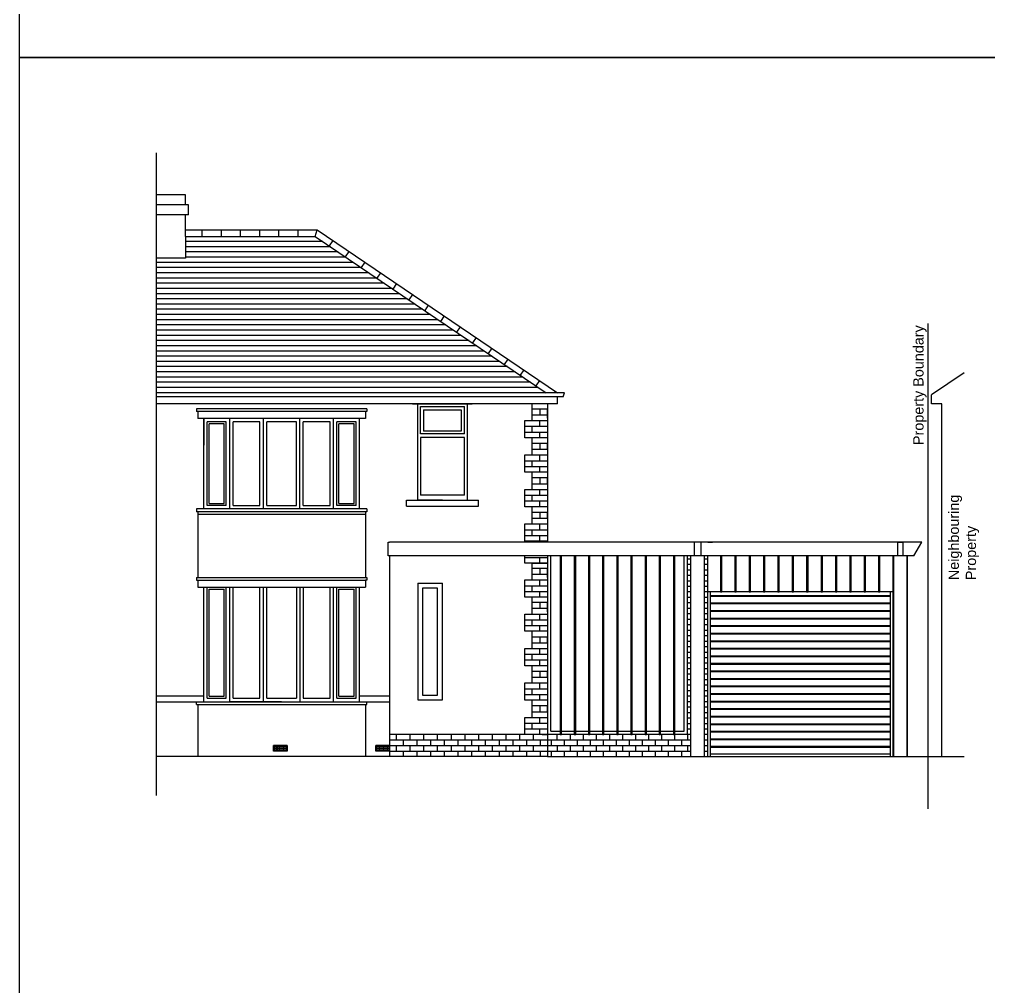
# Model space of a CAD drawing. Header units: millimetres. Extents: x -11841 to 102307, y -68819 to 40378.
# Drawn here: x -11841 to 2307, y -480 to 13636 of the extents above; entities that cross this region are included whole.
import ezdxf

# ---------------------------------------------------------------- set-up
doc = ezdxf.new("R2010")
doc.units = ezdxf.units.MM
doc.linetypes.add('ACAD_ISO02W100', pattern=[15, 12, -3])
doc.layers.add('A-Walls', color=7, linetype='Continuous')
doc.layers.add('Border', color=7, linetype='Continuous', plot=False)
doc.styles.get("Standard").update_dxf_attribs({"font": 'Arial.ttf'})

msp = doc.modelspace()

# ---------------------------------------------------------------- linework, layer by layer
at = {"linetype": 'ACAD_ISO02W100'}
msp.add_line((1411.8, 2125.2), (1411.8, 9201), dxfattribs=at)
for p, q in [((1611.8, 8032.8), (1461.8, 8032.8)), ((1611.8, 2887.8), (1611.8, 8032.8)), ((1319.8, 6015.8), (-6442.2, 6015.8)), ((-1802.2, 6015.8), (-1732.2, 6015.8)), ((969.3, 5815.8), (969.3, 6015.8)), ((969.3, 6015.8), (1039.3, 6015.8)), ((1039.3, 6015.8), (1039.3, 5815.8)), ((1204.3, 5815.8), (1319.8, 6015.8)), ((-6442.2, 5815.8), (-6442.2, 2887.8)), ((-4142.2, 5815.8), (-6442.2, 5815.8)), ((1204.3, 5815.8), (-4142.2, 5815.8)), ((904.3, 5815.8), (904.3, 2887.8)), ((1104.3, 5815.8), (904.3, 5815.8)), ((1039.3, 5815.8), (969.3, 5815.8)), ((1004.3, 5815.8), (979.3, 5815.8)), ((1104.3, 2887.8), (1104.3, 5815.8)), ((-6032.2, 5415.8), (-5672.2, 5415.8)), ((896.8, 5287.8), (-1808.2, 5287.8)), ((-6032.2, 3715.8), (-5672.2, 3715.8)), ((-4216.2, 3207.8), (-6442.2, 3207.8)), ((-4142.2, 3127.8), (-6442.2, 3127.8)), ((-6342.2, 3127.8), (-6342.2, 3207.8)), ((-6242.2, 3047.8), (-6242.2, 3127.8)), ((-6142.2, 3127.8), (-6142.2, 3207.8)), ((-6042.2, 3047.8), (-6042.2, 3127.8)), ((-5942.2, 3127.8), (-5942.2, 3207.8)), ((-5842.2, 3047.8), (-5842.2, 3127.8)), ((-5742.2, 3127.8), (-5742.2, 3207.8)), ((-5642.2, 3047.8), (-5642.2, 3127.8)), ((-5542.2, 3127.8), (-5542.2, 3207.8)), ((-5442.2, 3047.8), (-5442.2, 3127.8)), ((-5342.2, 3127.8), (-5342.2, 3207.8)), ((-5242.2, 3047.8), (-5242.2, 3127.8)), ((-5142.2, 3127.8), (-5142.2, 3207.8)), ((-5042.2, 3047.8), (-5042.2, 3127.8)), ((-4942.2, 3127.8), (-4942.2, 3207.8)), ((-4842.2, 3047.8), (-4842.2, 3127.8)), ((-4742.2, 3127.8), (-4742.2, 3207.8)), ((-4642.2, 3047.8), (-4642.2, 3127.8)), ((-4542.2, 3127.8), (-4542.2, 3207.8)), ((-4442.2, 3047.8), (-4442.2, 3127.8)), ((-4342.2, 3127.8), (-4342.2, 3207.8)), ((-4242.2, 3047.8), (-4242.2, 3127.8)), ((-2053.2, 3207.8), (-4142.2, 3207.8)), ((-2053.2, 3127.8), (-4142.2, 3127.8)), ((-1808.2, 3207.8), (-1853.2, 3207.8)), ((-1808.2, 3127.8), (-1853.2, 3127.8)), ((-6342.2, 2967.8), (-6342.2, 3047.8)), ((-6142.2, 2967.8), (-6142.2, 3047.8)), ((-5942.2, 2967.8), (-5942.2, 3047.8)), ((-5742.2, 2967.8), (-5742.2, 3047.8)), ((-5542.2, 2967.8), (-5542.2, 3047.8)), ((-5342.2, 2967.8), (-5342.2, 3047.8)), ((-5142.2, 2967.8), (-5142.2, 3047.8)), ((-4942.2, 2967.8), (-4942.2, 3047.8)), ((-4742.2, 2967.8), (-4742.2, 3047.8)), ((-4542.2, 2967.8), (-4542.2, 3047.8)), ((-4342.2, 2967.8), (-4342.2, 3047.8)), ((-6242.2, 2887.8), (-6242.2, 2967.8)), ((-6042.2, 2887.8), (-6042.2, 2967.8)), ((-5842.2, 2887.8), (-5842.2, 2967.8)), ((-5642.2, 2887.8), (-5642.2, 2967.8)), ((-5442.2, 2887.8), (-5442.2, 2967.8)), ((-5242.2, 2887.8), (-5242.2, 2967.8)), ((-5042.2, 2887.8), (-5042.2, 2967.8)), ((-4842.2, 2887.8), (-4842.2, 2967.8)), ((-4642.2, 2887.8), (-4642.2, 2967.8)), ((-4442.2, 2887.8), (-4442.2, 2967.8)), ((-4242.2, 2887.8), (-4242.2, 2967.8)), ((1111.8, 2887.8), (1938.1, 2887.8))]:
    msp.add_line(p, q)
at = {"color": 7}
for p, q in [((-9073.9, 6577.8), (-8853.7, 6577.8)), ((-8723.7, 6547.8), (-8333.7, 6547.8)), ((-8233.7, 6547.8), (-7801.7, 6547.8)), ((-7701.7, 6547.8), (-7311.7, 6547.8)), ((-7181.7, 6577.8), (-6961.5, 6577.8)), ((-6462.2, 5815.8), (-6462.2, 6015.8)), ((-6462.2, 6015.8), (-6442.2, 6015.8)), ((-2003.2, 6015.8), (-2003.2, 5815.8)), ((-1903.2, 6015.8), (-1903.2, 5815.8)), ((-6442.2, 5815.8), (-6462.2, 5815.8)), ((-4092.2, 3257.8), (-4092.2, 5815.8)), ((-2148.2, 3257.8), (-2148.2, 5815.8)), ((-2098.2, 3207.8), (-2098.2, 5815.8)), ((-2053.2, 5815.8), (-2053.2, 2887.8)), ((-1853.2, 5815.8), (-1853.2, 2887.8)), ((-1808.2, 5815.8), (-1808.2, 2887.8)), ((-4362, 5708.4), (-4142.2, 5708.4)), ((-2053.2, 5767.8), (-2098.2, 5767.8)), ((-2053.2, 5687.8), (-2098.2, 5687.8)), ((-1808.2, 5767.8), (-1853.2, 5767.8)), ((-1808.2, 5687.8), (-1853.2, 5687.8)), ((-2053.2, 5607.8), (-2098.2, 5607.8)), ((-2053.2, 5527.8), (-2098.2, 5527.8)), ((-1808.2, 5607.8), (-1853.2, 5607.8)), ((-1808.2, 5527.8), (-1853.2, 5527.8)), ((-2053.2, 5447.8), (-2098.2, 5447.8)), ((-1808.2, 5447.8), (-1853.2, 5447.8)), ((-2053.2, 5367.8), (-2098.2, 5367.8)), ((-2053.2, 5287.8), (-2098.2, 5287.8)), ((-1808.2, 5367.8), (-1853.2, 5367.8)), ((-1808.2, 5287.8), (-1853.2, 5287.8)), ((-1768.2, 5287.8), (-1768.2, 2887.8)), ((856.8, 5287.8), (856.8, 2887.8)), ((-2053.2, 5207.8), (-2098.2, 5207.8)), ((-2053.2, 5127.8), (-2098.2, 5127.8)), ((-1808.2, 5207.8), (-1853.2, 5207.8)), ((-1808.2, 5127.8), (-1853.2, 5127.8)), ((-2053.2, 5047.8), (-2098.2, 5047.8)), ((-2053.2, 4967.8), (-2098.2, 4967.8)), ((-1808.2, 5047.8), (-1853.2, 5047.8)), ((-1808.2, 4967.8), (-1853.2, 4967.8)), ((-2053.2, 4887.8), (-2098.2, 4887.8)), ((-1808.2, 4887.8), (-1853.2, 4887.8)), ((-2053.2, 4807.8), (-2098.2, 4807.8)), ((-2053.2, 4727.8), (-2098.2, 4727.8)), ((-1808.2, 4807.8), (-1853.2, 4807.8)), ((-1808.2, 4727.8), (-1853.2, 4727.8)), ((-2053.2, 4647.8), (-2098.2, 4647.8)), ((-2053.2, 4567.8), (-2098.2, 4567.8)), ((-1808.2, 4647.8), (-1853.2, 4647.8)), ((-1808.2, 4567.8), (-1853.2, 4567.8)), ((-2053.2, 4487.8), (-2098.2, 4487.8)), ((-2053.2, 4407.8), (-2098.2, 4407.8)), ((-1808.2, 4487.8), (-1853.2, 4487.8)), ((-1808.2, 4407.8), (-1853.2, 4407.8)), ((-2053.2, 4327.8), (-2098.2, 4327.8)), ((-2053.2, 4247.8), (-2098.2, 4247.8)), ((-1808.2, 4327.8), (-1853.2, 4327.8)), ((-1808.2, 4247.8), (-1853.2, 4247.8)), ((-2053.2, 4167.8), (-2098.2, 4167.8)), ((-1808.2, 4167.8), (-1853.2, 4167.8)), ((-2053.2, 4087.8), (-2098.2, 4087.8)), ((-2053.2, 4007.8), (-2098.2, 4007.8)), ((-1808.2, 4087.8), (-1853.2, 4087.8)), ((-1808.2, 4007.8), (-1853.2, 4007.8)), ((-2053.2, 3927.8), (-2098.2, 3927.8)), ((-2053.2, 3847.8), (-2098.2, 3847.8)), ((-1808.2, 3927.8), (-1853.2, 3927.8)), ((-1808.2, 3847.8), (-1853.2, 3847.8)), ((-2053.2, 3767.8), (-2098.2, 3767.8)), ((-2053.2, 3687.8), (-2098.2, 3687.8)), ((-1808.2, 3767.8), (-1853.2, 3767.8)), ((-1808.2, 3687.8), (-1853.2, 3687.8)), ((-2053.2, 3607.8), (-2098.2, 3607.8)), ((-1808.2, 3607.8), (-1853.2, 3607.8)), ((-2053.2, 3527.8), (-2098.2, 3527.8)), ((-2053.2, 3447.8), (-2098.2, 3447.8)), ((-1808.2, 3527.8), (-1853.2, 3527.8)), ((-1808.2, 3447.8), (-1853.2, 3447.8)), ((-4092.2, 3257.8), (-3955.8, 3257.8)), ((-3935.8, 3257.8), (-3749.4, 3257.8)), ((-3729.4, 3257.8), (-3543, 3257.8)), ((-3523, 3257.8), (-3336.6, 3257.8)), ((-3316.6, 3257.8), (-3130.2, 3257.8)), ((-3110.2, 3257.8), (-2923.8, 3257.8)), ((-2903.8, 3257.8), (-2717.4, 3257.8)), ((-2697.4, 3257.8), (-2511, 3257.8)), ((-2491, 3257.8), (-2304.6, 3257.8)), ((-2284.6, 3257.8), (-2148.2, 3257.8)), ((-2053.2, 3367.8), (-2098.2, 3367.8)), ((-2053.2, 3287.8), (-2098.2, 3287.8)), ((-1808.2, 3367.8), (-1853.2, 3367.8)), ((-1808.2, 3287.8), (-1853.2, 3287.8)), ((-4088.2, 3127.8), (-4088.2, 3047.8)), ((-3998.2, 3127.8), (-3998.2, 3207.8)), ((-3898.2, 3127.8), (-3898.2, 3047.8)), ((-3808.2, 3207.8), (-3808.2, 3127.8)), ((-3708.2, 3127.8), (-3708.2, 3047.8)), ((-3618.2, 3207.8), (-3618.2, 3127.8)), ((-3518.2, 3127.8), (-3518.2, 3047.8)), ((-3428.2, 3207.8), (-3428.2, 3127.8)), ((-3328.2, 3127.8), (-3328.2, 3047.8)), ((-3238.2, 3207.8), (-3238.2, 3127.8)), ((-3138.2, 3127.8), (-3138.2, 3047.8)), ((-3048.2, 3207.8), (-3048.2, 3127.8)), ((-2948.2, 3127.8), (-2948.2, 3047.8)), ((-2858.2, 3207.8), (-2858.2, 3127.8)), ((-2758.2, 3127.8), (-2758.2, 3047.8)), ((-2668.2, 3207.8), (-2668.2, 3127.8)), ((-2568.2, 3127.8), (-2568.2, 3047.8)), ((-2478.2, 3207.8), (-2478.2, 3127.8)), ((-2378.2, 3127.8), (-2378.2, 3047.8)), ((-2288.2, 3207.8), (-2288.2, 3127.8)), ((-2188.2, 3127.8), (-2188.2, 3047.8)), ((-2098.2, 3207.8), (-2098.2, 3127.8)), ((-3998.2, 3047.8), (-3998.2, 2967.8)), ((-3808.2, 3047.8), (-3808.2, 2967.8)), ((-3618.2, 3047.8), (-3618.2, 2967.8)), ((-3428.2, 3047.8), (-3428.2, 2967.8)), ((-3238.2, 3047.8), (-3238.2, 2967.8)), ((-3048.2, 3047.8), (-3048.2, 2967.8)), ((-2858.2, 3047.8), (-2858.2, 2967.8)), ((-2668.2, 3047.8), (-2668.2, 2967.8)), ((-2478.2, 3047.8), (-2478.2, 2967.8)), ((-2288.2, 3047.8), (-2288.2, 2967.8)), ((-2098.2, 3047.8), (-2098.2, 2967.8)), ((-4088.2, 2967.8), (-4088.2, 2887.8)), ((-3898.2, 2967.8), (-3898.2, 2887.8)), ((-3708.2, 2967.8), (-3708.2, 2887.8)), ((-3518.2, 2967.8), (-3518.2, 2887.8)), ((-3328.2, 2967.8), (-3328.2, 2887.8)), ((-3138.2, 2967.8), (-3138.2, 2887.8)), ((-2948.2, 2967.8), (-2948.2, 2887.8)), ((-2758.2, 2967.8), (-2758.2, 2887.8)), ((-2568.2, 2967.8), (-2568.2, 2887.8)), ((-2378.2, 2967.8), (-2378.2, 2887.8)), ((-2188.2, 2967.8), (-2188.2, 2887.8))]:
    msp.add_line(p, q, dxfattribs=at)
at = {"ltscale": 0.58}
for p, q in [((-8137.7, 2967.8), (-8137.7, 3047.8)), ((-7937.7, 3047.8), (-8137.7, 3047.8)), ((-7937.7, 3047.8), (-7937.7, 2967.8)), ((-6642.2, 2967.8), (-6642.2, 3047.8)), ((-6442.2, 3047.8), (-6642.2, 3047.8)), ((-6442.2, 3047.8), (-6442.2, 2967.8)), ((-7937.7, 2967.8), (-8137.7, 2967.8)), ((-6442.2, 2967.8), (-6642.2, 2967.8))]:
    msp.add_line(p, q, dxfattribs=at)
for points in [[(-3955.8, 3207.8), (-3935.8, 3207.8), (-3935.8, 5815.8), (-3955.8, 5815.8)], [(-3749.4, 3207.8), (-3729.4, 3207.8), (-3729.4, 5815.8), (-3749.4, 5815.8)], [(-3543, 3207.8), (-3523, 3207.8), (-3523, 5815.8), (-3543, 5815.8)], [(-3336.6, 3207.8), (-3316.6, 3207.8), (-3316.6, 5815.8), (-3336.6, 5815.8)], [(-3130.2, 3207.8), (-3110.2, 3207.8), (-3110.2, 5815.8), (-3130.2, 5815.8)], [(-2923.8, 3207.8), (-2903.8, 3207.8), (-2903.8, 5815.8), (-2923.8, 5815.8)], [(-2717.4, 3207.8), (-2697.4, 3207.8), (-2697.4, 5815.8), (-2717.4, 5815.8)], [(-2511, 3207.8), (-2491, 3207.8), (-2491, 5815.8), (-2511, 5815.8)], [(-2304.6, 3207.8), (-2284.6, 3207.8), (-2284.6, 5815.8), (-2304.6, 5815.8)], [(-1618.6, 5287.8), (-1598.6, 5287.8), (-1598.6, 5815.8), (-1618.6, 5815.8)], [(-1409, 5287.8), (-1389, 5287.8), (-1389, 5815.8), (-1409, 5815.8)], [(-1199.4, 5287.8), (-1179.4, 5287.8), (-1179.4, 5815.8), (-1199.4, 5815.8)], [(-989.8, 5287.8), (-969.8, 5287.8), (-969.8, 5815.8), (-989.8, 5815.8)], [(-780.2, 5287.8), (-760.2, 5287.8), (-760.2, 5815.8), (-780.2, 5815.8)], [(-570.6, 5287.8), (-550.6, 5287.8), (-550.6, 5815.8), (-570.6, 5815.8)], [(-361, 5287.8), (-341, 5287.8), (-341, 5815.8), (-361, 5815.8)], [(-151.4, 5287.8), (-131.4, 5287.8), (-131.4, 5815.8), (-151.4, 5815.8)], [(58.2, 5287.8), (78.2, 5287.8), (78.2, 5815.8), (58.2, 5815.8)], [(267.8, 5287.8), (287.8, 5287.8), (287.8, 5815.8), (267.8, 5815.8)], [(477.4, 5287.8), (497.4, 5287.8), (497.4, 5815.8), (477.4, 5815.8)], [(687, 5287.8), (707, 5287.8), (707, 5815.8), (687, 5815.8)]]:
    msp.add_lwpolyline(points, close=True)
for points in [[(-8127.7, 3037.8), (-8117.7, 3037.8), (-8117.7, 3027.3), (-8127.7, 3027.3)], [(-8127.7, 3013.2), (-8117.7, 3013.2), (-8117.7, 3002.7), (-8127.7, 3002.7)], [(-8127.7, 2988.6), (-8117.7, 2988.6), (-8117.7, 2978.1), (-8127.7, 2978.1)], [(-8108.7, 3037.8), (-8098.7, 3037.8), (-8098.7, 3027.3), (-8108.7, 3027.3)], [(-8108.7, 3013.2), (-8098.7, 3013.2), (-8098.7, 3002.7), (-8108.7, 3002.7)], [(-8108.7, 2988.6), (-8098.7, 2988.6), (-8098.7, 2978.1), (-8108.7, 2978.1)], [(-8089.7, 3037.8), (-8079.7, 3037.8), (-8079.7, 3027.3), (-8089.7, 3027.3)], [(-8089.7, 3013.2), (-8079.7, 3013.2), (-8079.7, 3002.7), (-8089.7, 3002.7)], [(-8089.7, 2988.6), (-8079.7, 2988.6), (-8079.7, 2978.1), (-8089.7, 2978.1)], [(-8070.7, 3037.8), (-8060.7, 3037.8), (-8060.7, 3027.3), (-8070.7, 3027.3)], [(-8070.7, 3013.2), (-8060.7, 3013.2), (-8060.7, 3002.7), (-8070.7, 3002.7)], [(-8070.7, 2988.6), (-8060.7, 2988.6), (-8060.7, 2978.1), (-8070.7, 2978.1)], [(-8051.7, 3037.8), (-8041.7, 3037.8), (-8041.7, 3027.3), (-8051.7, 3027.3)], [(-8051.7, 3013.2), (-8041.7, 3013.2), (-8041.7, 3002.7), (-8051.7, 3002.7)], [(-8051.7, 2988.6), (-8041.7, 2988.6), (-8041.7, 2978.1), (-8051.7, 2978.1)], [(-8032.7, 3037.8), (-8022.7, 3037.8), (-8022.7, 3027.3), (-8032.7, 3027.3)], [(-8032.7, 3013.2), (-8022.7, 3013.2), (-8022.7, 3002.7), (-8032.7, 3002.7)], [(-8032.7, 2988.6), (-8022.7, 2988.6), (-8022.7, 2978.1), (-8032.7, 2978.1)], [(-8013.7, 3037.8), (-8003.7, 3037.8), (-8003.7, 3027.3), (-8013.7, 3027.3)], [(-8013.7, 3013.2), (-8003.7, 3013.2), (-8003.7, 3002.7), (-8013.7, 3002.7)], [(-8013.7, 2988.6), (-8003.7, 2988.6), (-8003.7, 2978.1), (-8013.7, 2978.1)], [(-7994.7, 3037.8), (-7984.7, 3037.8), (-7984.7, 3027.3), (-7994.7, 3027.3)], [(-7994.7, 3013.2), (-7984.7, 3013.2), (-7984.7, 3002.7), (-7994.7, 3002.7)], [(-7994.7, 2988.6), (-7984.7, 2988.6), (-7984.7, 2978.1), (-7994.7, 2978.1)], [(-7975.7, 3037.8), (-7965.7, 3037.8), (-7965.7, 3027.3), (-7975.7, 3027.3)], [(-7975.7, 3013.2), (-7965.7, 3013.2), (-7965.7, 3002.7), (-7975.7, 3002.7)], [(-7975.7, 2988.6), (-7965.7, 2988.6), (-7965.7, 2978.1), (-7975.7, 2978.1)], [(-7956.7, 3037.8), (-7946.7, 3037.8), (-7946.7, 3027.3), (-7956.7, 3027.3)], [(-7956.7, 3013.2), (-7946.7, 3013.2), (-7946.7, 3002.7), (-7956.7, 3002.7)], [(-7956.7, 2988.6), (-7946.7, 2988.6), (-7946.7, 2978.1), (-7956.7, 2978.1)], [(-6632.2, 3037.8), (-6622.2, 3037.8), (-6622.2, 3027.3), (-6632.2, 3027.3)], [(-6632.2, 3013.2), (-6622.2, 3013.2), (-6622.2, 3002.7), (-6632.2, 3002.7)], [(-6632.2, 2988.6), (-6622.2, 2988.6), (-6622.2, 2978.1), (-6632.2, 2978.1)], [(-6613.2, 3037.8), (-6603.2, 3037.8), (-6603.2, 3027.3), (-6613.2, 3027.3)], [(-6613.2, 3013.2), (-6603.2, 3013.2), (-6603.2, 3002.7), (-6613.2, 3002.7)], [(-6613.2, 2988.6), (-6603.2, 2988.6), (-6603.2, 2978.1), (-6613.2, 2978.1)], [(-6594.2, 3037.8), (-6584.2, 3037.8), (-6584.2, 3027.3), (-6594.2, 3027.3)], [(-6594.2, 3013.2), (-6584.2, 3013.2), (-6584.2, 3002.7), (-6594.2, 3002.7)], [(-6594.2, 2988.6), (-6584.2, 2988.6), (-6584.2, 2978.1), (-6594.2, 2978.1)], [(-6575.2, 3037.8), (-6565.2, 3037.8), (-6565.2, 3027.3), (-6575.2, 3027.3)], [(-6575.2, 3013.2), (-6565.2, 3013.2), (-6565.2, 3002.7), (-6575.2, 3002.7)], [(-6575.2, 2988.6), (-6565.2, 2988.6), (-6565.2, 2978.1), (-6575.2, 2978.1)], [(-6556.2, 3037.8), (-6546.2, 3037.8), (-6546.2, 3027.3), (-6556.2, 3027.3)], [(-6556.2, 3013.2), (-6546.2, 3013.2), (-6546.2, 3002.7), (-6556.2, 3002.7)], [(-6556.2, 2988.6), (-6546.2, 2988.6), (-6546.2, 2978.1), (-6556.2, 2978.1)], [(-6537.2, 3037.8), (-6527.2, 3037.8), (-6527.2, 3027.3), (-6537.2, 3027.3)], [(-6537.2, 3013.2), (-6527.2, 3013.2), (-6527.2, 3002.7), (-6537.2, 3002.7)], [(-6537.2, 2988.6), (-6527.2, 2988.6), (-6527.2, 2978.1), (-6537.2, 2978.1)], [(-6518.2, 3037.8), (-6508.2, 3037.8), (-6508.2, 3027.3), (-6518.2, 3027.3)], [(-6518.2, 3013.2), (-6508.2, 3013.2), (-6508.2, 3002.7), (-6518.2, 3002.7)], [(-6518.2, 2988.6), (-6508.2, 2988.6), (-6508.2, 2978.1), (-6518.2, 2978.1)], [(-6499.2, 3037.8), (-6489.2, 3037.8), (-6489.2, 3027.3), (-6499.2, 3027.3)], [(-6499.2, 3013.2), (-6489.2, 3013.2), (-6489.2, 3002.7), (-6499.2, 3002.7)], [(-6499.2, 2988.6), (-6489.2, 2988.6), (-6489.2, 2978.1), (-6499.2, 2978.1)], [(-6480.2, 3037.8), (-6470.2, 3037.8), (-6470.2, 3027.3), (-6480.2, 3027.3)], [(-6480.2, 3013.2), (-6470.2, 3013.2), (-6470.2, 3002.7), (-6480.2, 3002.7)], [(-6480.2, 2988.6), (-6470.2, 2988.6), (-6470.2, 2978.1), (-6480.2, 2978.1)], [(-6461.2, 3037.8), (-6451.2, 3037.8), (-6451.2, 3027.3), (-6461.2, 3027.3)], [(-6461.2, 3013.2), (-6451.2, 3013.2), (-6451.2, 3002.7), (-6461.2, 3002.7)], [(-6461.2, 2988.6), (-6451.2, 2988.6), (-6451.2, 2978.1), (-6461.2, 2978.1)]]:
    msp.add_lwpolyline(points, close=True, dxfattribs=at)
at = {"layer": 'A-Walls', "linetype": 'ACAD_ISO02W100'}
msp.add_line((-9841.2, 2320.6), (-9841.2, 11690.4), dxfattribs=at)
at = {"layer": 'A-Walls', "color": 7}
for p, q in [((-9421.2, 11077.8), (-9841.2, 11077.8)), ((-9421.2, 10932.8), (-9421.2, 11077.8)), ((-9376.2, 10932.8), (-9841.2, 10932.8)), ((-9376.2, 10787.8), (-9376.2, 10932.8)), ((-9376.2, 10787.8), (-9841.2, 10787.8)), ((-9421.2, 10567.8), (-9421.2, 10787.8)), ((-9421.2, 10567.8), (-7501.2, 10567.8)), ((-9421.2, 10472.8), (-9421.2, 10567.8)), ((-9421.2, 10472.8), (-7530.3, 10472.8)), ((-9421.2, 10472.8), (-9421.2, 10152.8)), ((-9181.2, 10567.8), (-9181.2, 10472.8)), ((-8901.2, 10567.8), (-8901.2, 10472.8)), ((-8621.2, 10567.8), (-8621.2, 10472.8)), ((-8341.2, 10567.8), (-8341.2, 10472.8)), ((-8061.2, 10567.8), (-8061.2, 10472.8)), ((-7781.2, 10567.8), (-7781.2, 10472.8)), ((-7530.3, 10472.8), (-7501.2, 10567.8)), ((-7530.3, 10472.8), (-4161.7, 8192.8)), ((-7501.2, 10567.8), (-3992.2, 8192.8)), ((-7269.3, 10410.9), (-7322.6, 10332.2)), ((-7037.4, 10253.9), (-7090.7, 10175.3)), ((-9421.2, 10152.8), (-9841.2, 10152.8)), ((-6805.5, 10097), (-6858.8, 10018.3)), ((-6573.7, 9940.1), (-6626.9, 9861.4)), ((-6341.8, 9783.1), (-6395, 9704.4)), ((-6109.9, 9626.2), (-6163.1, 9547.5)), ((-5878, 9469.2), (-5931.3, 9390.6)), ((-5646.1, 9312.3), (-5699.4, 9233.6)), ((-5414.3, 9155.3), (-5467.5, 9076.7)), ((-5182.4, 8998.4), (-5235.6, 8919.7)), ((-4950.5, 8841.4), (-5003.7, 8762.8)), ((-4718.6, 8684.5), (-4771.9, 8605.8)), ((-4486.7, 8527.6), (-4540, 8448.9)), ((-4254.9, 8370.6), (-4308.1, 8291.9)), ((1938.1, 8484.8), (1461.8, 8162.4)), ((-4023, 8213.7), (-4037.1, 8192.8)), ((-3992.2, 8032.8), (-3992.2, 8132.8)), ((-3912.2, 8132.8), (-3892.2, 8192.8)), ((1461.8, 8032.8), (1461.8, 8162.4)), ((-6776.5, 7957.8), (-9258.9, 7957.8)), ((-9258.9, 7957.8), (-9258.9, 7917.8)), ((-6776.5, 7957.8), (-6776.5, 7917.8)), ((-6107.2, 8032.8), (-5237.2, 8032.8)), ((-6032.2, 6627.8), (-6032.2, 8032.8)), ((-6032.2, 8032.8), (-5312.2, 8032.8)), ((-5992.2, 7592.8), (-5992.2, 7992.8)), ((-5992.2, 7992.8), (-5352.2, 7992.8)), ((-5947.2, 7942.8), (-5947.2, 7632.8)), ((-5947.2, 7942.8), (-5397.2, 7942.8)), ((-5397.2, 7942.8), (-5397.2, 7632.8)), ((-5352.2, 7592.8), (-5352.2, 7992.8)), ((-5312.2, 8032.8), (-5312.2, 6627.8)), ((-4362, 7787.4), (-4362, 8032.8)), ((-4252.1, 7954.9), (-4252.1, 7871.2)), ((-6776.5, 7917.8), (-9258.9, 7917.8)), ((-6796.5, 7817.8), (-9238.9, 7817.8)), ((-9153.9, 6497.8), (-9153.9, 7817.8)), ((-9153.9, 7817.8), (-9153.9, 7428.8)), ((-8773.7, 6497.8), (-8773.7, 7817.8)), ((-8283.7, 6497.8), (-8283.7, 7817.8)), ((-7751.7, 6497.8), (-7751.7, 7817.8)), ((-7261.7, 6497.8), (-7261.7, 7817.8)), ((-6881.5, 6497.8), (-6881.5, 7817.8)), ((-4252.1, 7703.7), (-4252.1, 7787.4)), ((-8823.7, 7767.8), (-9103.9, 7767.8)), ((-9103.9, 6547.8), (-9103.9, 7767.8)), ((-8853.7, 7737.8), (-9073.9, 7737.8)), ((-9073.9, 6577.8), (-9073.9, 7737.8)), ((-8853.7, 6577.8), (-8853.7, 7737.8)), ((-8823.7, 6547.8), (-8823.7, 7767.8)), ((-8333.7, 7767.8), (-8723.7, 7767.8)), ((-8723.7, 6547.8), (-8723.7, 7767.8)), ((-8333.7, 6547.8), (-8333.7, 7767.8)), ((-7801.7, 7767.8), (-8233.7, 7767.8)), ((-8233.7, 6547.8), (-8233.7, 7767.8)), ((-7801.7, 6547.8), (-7801.7, 7767.8)), ((-7311.7, 7767.8), (-7701.7, 7767.8)), ((-7701.7, 6547.8), (-7701.7, 7767.8)), ((-7311.7, 6547.8), (-7311.7, 7767.8)), ((-6931.5, 7767.8), (-7211.7, 7767.8)), ((-7211.7, 6547.8), (-7211.7, 7767.8)), ((-6961.5, 7737.8), (-7181.7, 7737.8)), ((-7181.7, 6577.8), (-7181.7, 7737.8)), ((-6961.5, 6577.8), (-6961.5, 7737.8)), ((-6931.5, 6547.8), (-6931.5, 7767.8)), ((-4471.9, 7703.7), (-4142.2, 7703.7)), ((-4362, 7620), (-4362, 7703.7)), ((-5352.2, 7592.8), (-5992.2, 7592.8)), ((-5352.2, 7537.8), (-5992.2, 7537.8)), ((-5992.2, 7537.8), (-5992.2, 6697.8)), ((-5397.2, 7632.8), (-5947.2, 7632.8)), ((-5352.2, 6697.8), (-5352.2, 7537.8)), ((-4471.9, 7620), (-4142.2, 7620)), ((-4362, 7285), (-4362, 7536.2)), ((-4252.1, 7536.2), (-4252.1, 7620)), ((-9103.9, 6547.8), (-9103.9, 7397.8)), ((-8823.7, 6547.8), (-8823.7, 7397.8)), ((-7211.7, 6547.8), (-7211.7, 7397.8)), ((-6931.5, 6547.8), (-6931.5, 7397.8)), ((-4252.1, 7452.5), (-4252.1, 7368.7)), ((-4252.1, 7201.3), (-4252.1, 7285)), ((-4471.9, 7201.3), (-4142.2, 7201.3)), ((-4471.9, 7117.5), (-4142.2, 7117.5)), ((-4362, 7117.5), (-4362, 7201.3)), ((-4252.1, 7033.8), (-4252.1, 7117.5)), ((-4362, 6782.5), (-4362, 7033.8)), ((-4252.1, 6950), (-4252.1, 6866.3)), ((-5352.2, 6697.8), (-5992.2, 6697.8)), ((-4471.9, 6698.8), (-4142.2, 6698.8)), ((-4362, 6615.1), (-4362, 6698.8)), ((-4252.1, 6698.8), (-4252.1, 6782.5)), ((-8823.7, 6547.8), (-9103.9, 6547.8)), ((-6931.5, 6547.8), (-7211.7, 6547.8)), ((-6197.2, 6537.8), (-6197.2, 6627.8)), ((-6197.2, 6627.8), (-5147.2, 6627.8)), ((-6197.2, 6537.8), (-5147.2, 6537.8)), ((-5672.2, 6627.8), (-6032.2, 6627.8)), ((-5147.2, 6537.8), (-5147.2, 6627.8)), ((-4471.9, 6615.1), (-4142.2, 6615.1)), ((-4362, 6280.1), (-4362, 6531.3)), ((-4252.1, 6531.3), (-4252.1, 6615.1)), ((-6776.5, 6497.8), (-9258.9, 6497.8)), ((-9258.9, 6497.8), (-9258.9, 6457.8)), ((-6776.5, 6457.8), (-9258.9, 6457.8)), ((-6796.5, 6417.8), (-9238.9, 6417.8)), ((-6776.5, 6497.8), (-6776.5, 6457.8)), ((-4252.1, 6447.6), (-4252.1, 6363.8)), ((-4252.1, 6196.3), (-4252.1, 6280.1)), ((-4471.9, 6196.3), (-4142.2, 6196.3)), ((-4471.9, 6112.6), (-4142.2, 6112.6)), ((-4362, 6112.6), (-4362, 6196.3)), ((-4252.1, 6028.9), (-4252.1, 6112.6)), ((-4471.9, 5792.2), (-4142.2, 5792.2)), ((-4362, 5463), (-4362, 5708.4)), ((-4252.1, 5708.4), (-4252.1, 5792.2)), ((896.8, 5767.8), (904.3, 5767.8)), ((896.8, 5687.8), (904.3, 5687.8)), ((1104.3, 5767.8), (1111.8, 5767.8)), ((1104.3, 5687.8), (1111.8, 5687.8)), ((-4252.1, 5630.5), (-4252.1, 5546.8)), ((896.8, 5607.8), (904.3, 5607.8)), ((896.8, 5527.8), (904.3, 5527.8)), ((1104.3, 5607.8), (1111.8, 5607.8)), ((1104.3, 5527.8), (1111.8, 5527.8)), ((-9258.9, 5497.8), (-6776.5, 5497.8)), ((-9258.9, 5497.8), (-9258.9, 5457.8)), ((-9258.9, 5457.8), (-9238.9, 5457.8)), ((-9238.9, 5457.8), (-6796.5, 5457.8)), ((-6776.5, 5457.8), (-6796.5, 5457.8)), ((-6776.5, 5497.8), (-6776.5, 5457.8)), ((-6032.2, 5415.8), (-6032.2, 3715.8)), ((-5672.2, 3715.8), (-5672.2, 5415.8)), ((-4471.9, 5379.3), (-4142.2, 5379.3)), ((-4362, 5295.5), (-4362, 5379.3)), ((-4252.1, 5379.3), (-4252.1, 5463)), ((896.8, 5447.8), (904.3, 5447.8)), ((1104.3, 5447.8), (1111.8, 5447.8)), ((-9238.9, 5357.8), (-6796.5, 5357.8)), ((-9153.9, 3687.8), (-9153.9, 5357.8)), ((-9103.9, 3737.8), (-9103.9, 5357.8)), ((-9073.9, 3767.8), (-9073.9, 5327.8)), ((-9073.9, 5327.8), (-8853.7, 5327.8)), ((-8853.7, 3767.8), (-8853.7, 5327.8)), ((-8823.7, 3737.8), (-8823.7, 5357.8)), ((-8773.7, 3687.8), (-8773.7, 5357.8)), ((-8723.7, 3737.8), (-8723.7, 5357.8)), ((-8333.7, 3737.8), (-8333.7, 5357.8)), ((-8283.7, 3687.8), (-8283.7, 5357.8)), ((-8283.7, 5357.8), (-7751.7, 5357.8)), ((-8233.7, 3737.8), (-8233.7, 5357.8)), ((-7801.7, 5357.8), (-7801.7, 4987.8)), ((-7751.7, 5357.8), (-7751.7, 3687.8)), ((-7701.7, 5357.8), (-7701.7, 4987.8)), ((-7311.7, 3737.8), (-7311.7, 5357.8)), ((-7261.7, 3687.8), (-7261.7, 5357.8)), ((-7211.7, 3737.8), (-7211.7, 5357.8)), ((-7181.7, 3767.8), (-7181.7, 5327.8)), ((-7181.7, 5327.8), (-6961.5, 5327.8)), ((-6961.5, 3767.8), (-6961.5, 5327.8)), ((-6931.5, 3737.8), (-6931.5, 5357.8)), ((-6881.5, 3687.8), (-6881.5, 5357.8)), ((-5962.2, 5345.8), (-5962.2, 3785.8)), ((-5742.2, 5345.8), (-5962.2, 5345.8)), ((-5742.2, 3785.8), (-5742.2, 5345.8)), ((-4471.9, 5295.5), (-4142.2, 5295.5)), ((-4252.1, 5211.8), (-4252.1, 5295.5)), ((-1768.2, 5237.8), (856.8, 5237.8)), ((896.8, 5367.8), (904.3, 5367.8)), ((896.8, 5287.8), (904.3, 5287.8)), ((1104.3, 5367.8), (1111.8, 5367.8)), ((1104.3, 5287.8), (1111.8, 5287.8)), ((-4362, 4966.4), (-4362, 5211.8)), ((-4252.1, 5133.9), (-4252.1, 5050.2)), ((-1768.2, 5227.8), (856.8, 5227.8)), ((-1768.2, 5127.8), (856.8, 5127.8)), ((-1768.2, 5117.8), (856.8, 5117.8)), ((896.8, 5207.8), (904.3, 5207.8)), ((896.8, 5127.8), (904.3, 5127.8)), ((1104.3, 5207.8), (1111.8, 5207.8)), ((1104.3, 5127.8), (1111.8, 5127.8)), ((-9103.9, 4987.8), (-9103.9, 5056.8)), ((-7801.7, 5056.8), (-7801.7, 3737.8)), ((-7701.7, 5056.8), (-7701.7, 3737.8)), ((-4252.1, 4882.7), (-4252.1, 4966.4)), ((-1768.2, 5017.8), (856.8, 5017.8)), ((-1768.2, 5007.8), (856.8, 5007.8)), ((896.8, 5047.8), (904.3, 5047.8)), ((896.8, 4967.8), (904.3, 4967.8)), ((1104.3, 5047.8), (1111.8, 5047.8)), ((1104.3, 4967.8), (1111.8, 4967.8)), ((-9103.9, 3737.8), (-9103.9, 4937.8)), ((-9103.9, 4893.8), (-9103.9, 4937.8)), ((-9073.9, 3767.8), (-9073.9, 4907.8)), ((-8853.7, 3767.8), (-8853.7, 4907.8)), ((-8823.7, 3737.8), (-8823.7, 4937.8)), ((-8723.7, 3737.8), (-8723.7, 4937.8)), ((-8333.7, 3737.8), (-8333.7, 4937.8)), ((-8233.7, 3737.8), (-8233.7, 4937.8)), ((-7801.7, 4937.8), (-7801.7, 3737.8)), ((-7701.7, 4937.8), (-7701.7, 3737.8)), ((-7311.7, 3737.8), (-7311.7, 4937.8)), ((-7211.7, 3737.8), (-7211.7, 4937.8)), ((-7181.7, 3767.8), (-7181.7, 4907.8)), ((-6961.5, 3767.8), (-6961.5, 4907.8)), ((-6931.5, 3737.8), (-6931.5, 4937.8)), ((-4471.9, 4882.7), (-4142.2, 4882.7)), ((-4362, 4798.9), (-4362, 4882.7)), ((-1768.2, 4907.8), (856.8, 4907.8)), ((-1768.2, 4897.8), (856.8, 4897.8)), ((896.8, 4887.8), (904.3, 4887.8)), ((1104.3, 4887.8), (1111.8, 4887.8)), ((-4471.9, 4798.9), (-4142.2, 4798.9)), ((-4362, 4464), (-4362, 4715.2)), ((-4252.1, 4715.2), (-4252.1, 4798.9)), ((-1768.2, 4797.8), (856.8, 4797.8)), ((-1768.2, 4787.8), (856.8, 4787.8)), ((-1768.2, 4687.8), (856.8, 4687.8)), ((-1768.2, 4677.8), (856.8, 4677.8)), ((896.8, 4807.8), (904.3, 4807.8)), ((896.8, 4727.8), (904.3, 4727.8)), ((1104.3, 4807.8), (1111.8, 4807.8)), ((1104.3, 4727.8), (1111.8, 4727.8)), ((-4252.1, 4631.4), (-4252.1, 4547.7)), ((-1768.2, 4577.8), (856.8, 4577.8)), ((-1768.2, 4567.8), (856.8, 4567.8)), ((896.8, 4647.8), (904.3, 4647.8)), ((896.8, 4567.8), (904.3, 4567.8)), ((1104.3, 4647.8), (1111.8, 4647.8)), ((1104.3, 4567.8), (1111.8, 4567.8)), ((-4252.1, 4380.2), (-4252.1, 4464)), ((-1768.2, 4467.8), (856.8, 4467.8)), ((-1768.2, 4457.8), (856.8, 4457.8)), ((896.8, 4487.8), (904.3, 4487.8)), ((896.8, 4407.8), (904.3, 4407.8)), ((1104.3, 4487.8), (1111.8, 4487.8)), ((1104.3, 4407.8), (1111.8, 4407.8)), ((-4471.9, 4380.2), (-4142.2, 4380.2)), ((-4471.9, 4296.5), (-4142.2, 4296.5)), ((-4362, 4296.5), (-4362, 4380.2)), ((-4252.1, 4212.7), (-4252.1, 4296.5)), ((-1768.2, 4357.8), (856.8, 4357.8)), ((-1768.2, 4347.8), (856.8, 4347.8)), ((-1768.2, 4247.8), (856.8, 4247.8)), ((896.8, 4327.8), (904.3, 4327.8)), ((896.8, 4247.8), (904.3, 4247.8)), ((1104.3, 4327.8), (1111.8, 4327.8)), ((1104.3, 4247.8), (1111.8, 4247.8)), ((-4362, 3961.5), (-4362, 4212.7)), ((-4252.1, 4129), (-4252.1, 4045.3)), ((-1768.2, 4237.8), (856.8, 4237.8)), ((-1768.2, 4137.8), (856.8, 4137.8)), ((-1768.2, 4127.8), (856.8, 4127.8)), ((896.8, 4167.8), (904.3, 4167.8)), ((1104.3, 4167.8), (1111.8, 4167.8)), ((-4252.1, 3877.8), (-4252.1, 3961.5)), ((-1768.2, 4027.8), (856.8, 4027.8)), ((-1768.2, 4017.8), (856.8, 4017.8)), ((896.8, 4087.8), (904.3, 4087.8)), ((896.8, 4007.8), (904.3, 4007.8)), ((1104.3, 4087.8), (1111.8, 4087.8)), ((1104.3, 4007.8), (1111.8, 4007.8)), ((-4471.9, 3877.8), (-4142.2, 3877.8)), ((-4362, 3794), (-4362, 3877.8)), ((-1768.2, 3917.8), (856.8, 3917.8)), ((-1768.2, 3907.8), (856.8, 3907.8)), ((896.8, 3927.8), (904.3, 3927.8)), ((896.8, 3847.8), (904.3, 3847.8)), ((1104.3, 3927.8), (1111.8, 3927.8)), ((1104.3, 3847.8), (1111.8, 3847.8)), ((-9153.9, 3767.8), (-9841.2, 3767.8)), ((-9841.2, 3687.8), (-6881.5, 3687.8)), ((-9258.9, 3647.8), (-9258.9, 3687.8)), ((-9103.9, 3737.8), (-8823.7, 3737.8)), ((-9073.9, 3767.8), (-8853.7, 3767.8)), ((-8283.7, 3687.8), (-8773.7, 3687.8)), ((-8723.7, 3737.8), (-8333.7, 3737.8)), ((-8017.7, 3687.8), (-8283.7, 3687.8)), ((-8233.7, 3737.8), (-7801.7, 3737.8)), ((-7751.7, 3687.8), (-7261.7, 3687.8)), ((-7701.7, 3737.8), (-7311.7, 3737.8)), ((-7211.7, 3737.8), (-6931.5, 3737.8)), ((-7181.7, 3767.8), (-6961.5, 3767.8)), ((-6442.2, 3767.8), (-6881.5, 3767.8)), ((-6881.5, 3687.8), (-6442.2, 3687.8)), ((-6776.5, 3647.8), (-6776.5, 3687.8)), ((-5962.2, 3785.8), (-5742.2, 3785.8)), ((-4471.9, 3794), (-4142.2, 3794)), ((-4362, 3459.1), (-4362, 3710.3)), ((-4252.1, 3710.3), (-4252.1, 3794)), ((-1768.2, 3807.8), (856.8, 3807.8)), ((-1768.2, 3797.8), (856.8, 3797.8)), ((-1768.2, 3697.8), (856.8, 3697.8)), ((-1768.2, 3687.8), (856.8, 3687.8)), ((896.8, 3767.8), (904.3, 3767.8)), ((896.8, 3687.8), (904.3, 3687.8)), ((1104.3, 3767.8), (1111.8, 3767.8)), ((1104.3, 3687.8), (1111.8, 3687.8)), ((-9258.9, 3647.8), (-6776.5, 3647.8)), ((-4252.1, 3626.5), (-4252.1, 3542.8)), ((-1768.2, 3587.8), (856.8, 3587.8)), ((-1768.2, 3577.8), (856.8, 3577.8)), ((896.8, 3607.8), (904.3, 3607.8)), ((1104.3, 3607.8), (1111.8, 3607.8)), ((-4252.1, 3375.3), (-4252.1, 3459.1)), ((-1768.2, 3477.8), (856.8, 3477.8)), ((-1768.2, 3467.8), (856.8, 3467.8)), ((896.8, 3527.8), (904.3, 3527.8)), ((896.8, 3447.8), (904.3, 3447.8)), ((1104.3, 3527.8), (1111.8, 3527.8)), ((1104.3, 3447.8), (1111.8, 3447.8)), ((-4471.9, 3375.3), (-4142.2, 3375.3)), ((-4471.9, 3291.6), (-4142.2, 3291.6)), ((-4362, 3291.6), (-4362, 3375.3)), ((-4252.1, 3207.8), (-4252.1, 3291.6)), ((-1768.2, 3367.8), (856.8, 3367.8)), ((-1768.2, 3357.8), (856.8, 3357.8)), ((-1768.2, 3257.8), (856.8, 3257.8)), ((896.8, 3367.8), (904.3, 3367.8)), ((896.8, 3287.8), (904.3, 3287.8)), ((1104.3, 3367.8), (1111.8, 3367.8)), ((1104.3, 3287.8), (1111.8, 3287.8)), ((-4216.2, 3207.8), (-4142.2, 3207.8)), ((-1768.2, 3247.8), (856.8, 3247.8)), ((-1768.2, 3147.8), (856.8, 3147.8)), ((-1768.2, 3137.8), (856.8, 3137.8)), ((896.8, 3207.8), (904.3, 3207.8)), ((896.8, 3127.8), (904.3, 3127.8)), ((1104.3, 3207.8), (1111.8, 3207.8)), ((1104.3, 3127.8), (1111.8, 3127.8)), ((-6442.2, 3047.8), (-4142.2, 3047.8)), ((-4142.2, 3047.8), (-2053.2, 3047.8)), ((-1853.2, 3047.8), (-1808.2, 3047.8)), ((-1768.2, 3037.8), (856.8, 3037.8)), ((-1768.2, 3027.8), (856.8, 3027.8)), ((896.8, 3047.8), (904.3, 3047.8)), ((1104.3, 3047.8), (1111.8, 3047.8)), ((-6442.2, 2967.8), (-4142.2, 2967.8)), ((-4142.2, 2967.8), (-2053.2, 2967.8)), ((-1853.2, 2967.8), (-1808.2, 2967.8)), ((-1768.2, 2927.8), (856.8, 2927.8)), ((871.8, 2887.8), (1111.8, 2887.8)), ((896.8, 2967.8), (904.3, 2967.8)), ((1104.3, 2967.8), (1111.8, 2967.8))]:
    msp.add_line(p, q, dxfattribs=at)
at = {"layer": 'A-Walls'}
for p, q in [((-7418, 10396.8), (-9421.2, 10396.8)), ((-7305.7, 10320.8), (-9421.2, 10320.8)), ((-7193.4, 10244.8), (-9421.2, 10244.8)), ((-6968.9, 10092.8), (-9841.2, 10092.8)), ((-7081.2, 10168.8), (-9421.2, 10168.8)), ((-6856.6, 10016.8), (-9841.2, 10016.8)), ((-6744.3, 9940.8), (-9841.2, 9940.8)), ((-6632, 9864.8), (-9841.2, 9864.8)), ((-6519.7, 9788.8), (-9841.2, 9788.8)), ((-6407.4, 9712.8), (-9841.2, 9712.8)), ((-6295.1, 9636.8), (-9841.2, 9636.8)), ((-6182.9, 9560.8), (-9841.2, 9560.8)), ((-6070.6, 9484.8), (-9841.2, 9484.8)), ((-5958.3, 9408.8), (-9841.2, 9408.8)), ((-5846, 9332.8), (-9841.2, 9332.8)), ((-5733.7, 9256.8), (-9841.2, 9256.8)), ((-5621.4, 9180.8), (-9841.2, 9180.8)), ((-5509.1, 9104.8), (-9841.2, 9104.8)), ((-5396.8, 9028.8), (-9841.2, 9028.8)), ((-5284.6, 8952.8), (-9841.2, 8952.8)), ((-5172.3, 8876.8), (-9841.2, 8876.8)), ((-5060, 8800.8), (-9841.2, 8800.8)), ((-4947.7, 8724.8), (-9841.2, 8724.8)), ((-4835.4, 8648.8), (-9841.2, 8648.8)), ((-4723.1, 8572.8), (-9841.2, 8572.8)), ((-4610.8, 8496.8), (-9841.2, 8496.8)), ((-4498.5, 8420.8), (-9841.2, 8420.8)), ((-4386.2, 8344.8), (-9841.2, 8344.8)), ((-4274, 8268.8), (-9841.2, 8268.8)), ((-3892.2, 8192.8), (-9841.2, 8192.8)), ((-3912.2, 8132.8), (-9841.2, 8132.8)), ((-3992.2, 8032.8), (-9841.2, 8032.8)), ((-4142.2, 8032.8), (-4142.2, 6015.8)), ((-9238.9, 7917.8), (-9238.9, 7817.8)), ((-6796.5, 7917.8), (-6796.5, 7817.8)), ((-9238.9, 6457.8), (-9238.9, 5497.8)), ((-6796.5, 6457.8), (-6796.5, 5497.8)), ((-4142.2, 5815.8), (-4142.2, 2887.8)), ((896.8, 5815.8), (896.8, 2887.8)), ((1111.8, 2887.8), (1111.8, 5815.8)), ((-9238.9, 5457.8), (-9238.9, 5357.8)), ((-6796.5, 5457.8), (-6796.5, 5357.8)), ((-4142.2, 5211.8), (-4142.2, 3194.8)), ((-9238.9, 3647.8), (-9238.9, 2887.8)), ((-6796.5, 3647.8), (-6796.5, 2887.8)), ((-4142.2, 2887.8), (-9841.2, 2887.8)), ((-4142.2, 2887.8), (-1593.2, 2887.8)), ((-1593.2, 2887.8), (1081.8, 2887.8))]:
    msp.add_line(p, q, dxfattribs=at)
at = {"layer": 'A-Walls', "color": 7}
for points in [[(-4362, 7871.2), (-4142.2, 7871.2), (-4142.2, 7954.9), (-4362, 7954.9)], [(-4142.2, 7536.2), (-4471.9, 7536.2), (-4471.9, 7787.4), (-4142.2, 7787.4)], [(-4142.2, 7821.7), (-4142.2, 7905.5)], [(-4362, 7368.7), (-4142.2, 7368.7), (-4142.2, 7452.5), (-4362, 7452.5)], [(-4142.2, 7033.8), (-4471.9, 7033.8), (-4471.9, 7285), (-4142.2, 7285)], [(-4362, 6866.3), (-4142.2, 6866.3), (-4142.2, 6950), (-4362, 6950)], [(-4142.2, 6531.3), (-4471.9, 6531.3), (-4471.9, 6782.5), (-4142.2, 6782.5)], [(-4362, 6363.8), (-4142.2, 6363.8), (-4142.2, 6447.6), (-4362, 6447.6)], [(-4142.2, 6028.9), (-4471.9, 6028.9), (-4471.9, 6280.1), (-4142.2, 6280.1)], [(-4142.2, 5708.4), (-4471.9, 5708.4), (-4471.9, 5815.8)], [(-4362, 5546.8), (-4142.2, 5546.8), (-4142.2, 5630.5), (-4362, 5630.5)], [(-4142.2, 5497.3), (-4142.2, 5581.1)], [(-4142.2, 5211.8), (-4471.9, 5211.8), (-4471.9, 5463), (-4142.2, 5463)], [(-4362, 5050.2), (-4142.2, 5050.2), (-4142.2, 5133.9), (-4362, 5133.9)], [(-4142.2, 4715.2), (-4471.9, 4715.2), (-4471.9, 4966.4), (-4142.2, 4966.4)], [(-4142.2, 5000.7), (-4142.2, 5084.4)], [(-4362, 4547.7), (-4142.2, 4547.7), (-4142.2, 4631.4), (-4362, 4631.4)], [(-4142.2, 4212.7), (-4471.9, 4212.7), (-4471.9, 4464), (-4142.2, 4464)], [(-4362, 4045.3), (-4142.2, 4045.3), (-4142.2, 4129), (-4362, 4129)], [(-4142.2, 3710.3), (-4471.9, 3710.3), (-4471.9, 3961.5), (-4142.2, 3961.5)], [(-4362, 3542.8), (-4142.2, 3542.8), (-4142.2, 3626.5), (-4362, 3626.5)], [(-4142.2, 3207.8), (-4471.9, 3207.8), (-4471.9, 3459.1), (-4142.2, 3459.1)]]:
    msp.add_lwpolyline(points, dxfattribs=at)
at = {"layer": 'Border'}
for points in [[(-11841.2, 40377.8), (28999.2, 40377.8), (28999.2, 13078.6), (-11841.2, 13078.6)], [(-11841.2, 13078.6), (28999.2, 13078.6), (28999.2, -14220.6), (-11841.2, -14220.6)]]:
    msp.add_lwpolyline(points, close=True, dxfattribs=at)

# ---------------------------------------------------------------- texts
at = {"linetype": 'ACAD_ISO02W100', "char_height": 150, "attachment_point": 1, "rotation": 90}
for s, insert in [('Property Boundary', (1193.5, 7429.9)), ('Neighbouring Property', (1708.9, 5460.3))]:
    msp.add_mtext_dynamic_manual_height_columns(s, width=1955.382, gutter_width=12.5, heights=[0], dxfattribs=dict(at, insert=insert))

doc.saveas('drawing.dxf')
